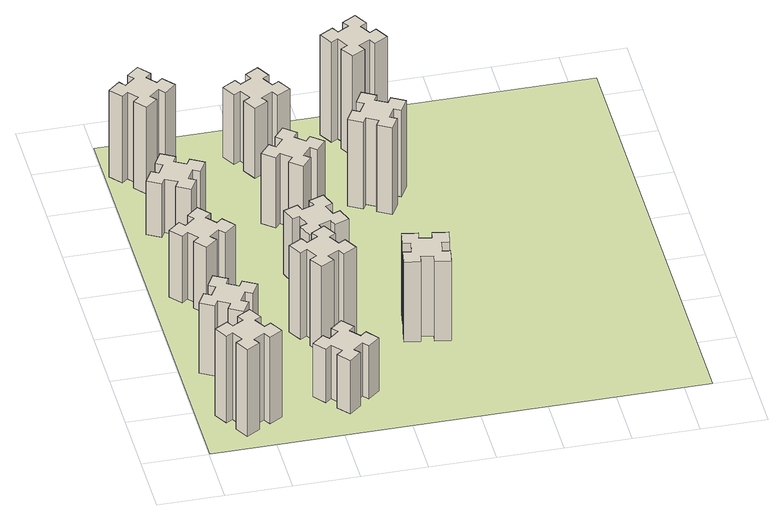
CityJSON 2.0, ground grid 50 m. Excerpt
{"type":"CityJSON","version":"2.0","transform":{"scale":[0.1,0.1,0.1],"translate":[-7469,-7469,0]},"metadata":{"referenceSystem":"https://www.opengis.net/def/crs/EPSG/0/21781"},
"CityObjects":{
"building1":{"type":"Building","attributes":{"class":"1000","function":"1000","usage":"1000","yearOfConstruction":2016,"roofType":"1000","measuredHeight":78,"storeysAboveGround":30,"storeysBelowGround":0},"geometry":[{"type":"Solid","lod":"1","boundaries":[[[[0,1,2,3,4,5,6,7,8,9,10,11,12,13,14,15,16,17,18,19]],[[17,16,20,21]],[[16,15,22,20]],[[15,14,23,22]],[[14,13,24,23]],[[13,12,25,24]],[[12,11,26,25]],[[11,10,27,26]],[[10,9,28,27]],[[9,8,29,28]],[[8,7,30,29]],[[7,6,31,30]],[[6,5,32,31]],[[5,4,33,32]],[[4,3,34,33]],[[3,2,35,34]],[[2,1,36,35]],[[1,0,37,36]],[[0,19,38,37]],[[19,18,39,38]],[[18,17,21,39]],[[24,25,26,27,28,29,30,31,32,33,34,35,36,37,38,39,21,20,22,23]]]]}]},
"building2":{"type":"Building","attributes":{"class":"1000","function":"1000","usage":"1000","yearOfConstruction":2016,"roofType":"1000","measuredHeight":63,"storeysAboveGround":30,"storeysBelowGround":0},"geometry":[{"type":"Solid","lod":"1","boundaries":[[[[40,41,42,43,44,45,46,47,48,49,50,51,52,53,54,55,56,57,58,59]],[[57,56,60,61]],[[56,55,62,60]],[[55,54,63,62]],[[54,53,64,63]],[[53,52,65,64]],[[52,51,66,65]],[[51,50,67,66]],[[50,49,68,67]],[[49,48,69,68]],[[48,47,70,69]],[[47,46,71,70]],[[46,45,72,71]],[[45,44,73,72]],[[44,43,74,73]],[[43,42,75,74]],[[42,41,76,75]],[[41,40,77,76]],[[40,59,78,77]],[[59,58,79,78]],[[58,57,61,79]],[[64,65,66,67,68,69,70,71,72,73,74,75,76,77,78,79,61,60,62,63]]]]}]},
"building3":{"type":"Building","attributes":{"class":"1000","function":"1000","usage":"1000","yearOfConstruction":2016,"roofType":"1000","measuredHeight":60,"storeysAboveGround":30,"storeysBelowGround":0},"geometry":[{"type":"Solid","lod":"1","boundaries":[[[[80,81,82,83,84,85,86,87,88,89,90,91,92,93,94,95,96,97,98,99]],[[97,96,100,101]],[[96,95,102,100]],[[95,94,103,102]],[[94,93,104,103]],[[93,92,105,104]],[[92,91,106,105]],[[91,90,107,106]],[[90,89,108,107]],[[89,88,109,108]],[[88,87,110,109]],[[87,86,111,110]],[[86,85,112,111]],[[85,84,113,112]],[[84,83,114,113]],[[83,82,115,114]],[[82,81,116,115]],[[81,80,117,116]],[[80,99,118,117]],[[99,98,119,118]],[[98,97,101,119]],[[104,105,106,107,108,109,110,111,112,113,114,115,116,117,118,119,101,100,102,103]]]]}]},
"building4":{"type":"Building","attributes":{"class":"1000","function":"1000","usage":"1000","yearOfConstruction":2016,"roofType":"1000","measuredHeight":48,"storeysAboveGround":30,"storeysBelowGround":0},"geometry":[{"type":"Solid","lod":"1","boundaries":[[[[120,121,122,123,124,125,126,127,128,129,130,131,132,133,134,135,136,137,138,139]],[[137,136,140,141]],[[136,135,142,140]],[[135,134,143,142]],[[134,133,144,143]],[[133,132,145,144]],[[132,131,146,145]],[[131,130,147,146]],[[130,129,148,147]],[[129,128,149,148]],[[128,127,150,149]],[[127,126,151,150]],[[126,125,152,151]],[[125,124,153,152]],[[124,123,154,153]],[[123,122,155,154]],[[122,121,156,155]],[[121,120,157,156]],[[120,139,158,157]],[[139,138,159,158]],[[138,137,141,159]],[[144,145,146,147,148,149,150,151,152,153,154,155,156,157,158,159,141,140,142,143]]]]}]},
"building5":{"type":"Building","attributes":{"class":"1000","function":"1000","usage":"1000","yearOfConstruction":2016,"roofType":"1000","measuredHeight":48,"storeysAboveGround":30,"storeysBelowGround":0},"geometry":[{"type":"Solid","lod":"1","boundaries":[[[[160,161,162,163,164,165,166,167,168,169,170,171,172,173,174,175,176,177,178,179]],[[177,176,180,181]],[[176,175,182,180]],[[175,174,183,182]],[[174,173,184,183]],[[173,172,185,184]],[[172,171,186,185]],[[171,170,187,186]],[[170,169,188,187]],[[169,168,189,188]],[[168,167,190,189]],[[167,166,191,190]],[[166,165,192,191]],[[165,164,193,192]],[[164,163,194,193]],[[163,162,195,194]],[[162,161,196,195]],[[161,160,197,196]],[[160,179,198,197]],[[179,178,199,198]],[[178,177,181,199]],[[184,185,186,187,188,189,190,191,192,193,194,195,196,197,198,199,181,180,182,183]]]]}]},
"building6":{"type":"Building","attributes":{"class":"1000","function":"1000","usage":"1000","yearOfConstruction":2016,"roofType":"1000","measuredHeight":78,"storeysAboveGround":30,"storeysBelowGround":0},"geometry":[{"type":"Solid","lod":"1","boundaries":[[[[200,201,202,203,204,205,206,207,208,209,210,211,212,213,214,215,216,217,218,219]],[[217,216,220,221]],[[216,215,222,220]],[[215,214,223,222]],[[214,213,224,223]],[[213,212,225,224]],[[212,211,226,225]],[[211,210,227,226]],[[210,209,228,227]],[[209,208,229,228]],[[208,207,230,229]],[[207,206,231,230]],[[206,205,232,231]],[[205,204,233,232]],[[204,203,234,233]],[[203,202,235,234]],[[202,201,236,235]],[[201,200,237,236]],[[200,219,238,237]],[[219,218,239,238]],[[218,217,221,239]],[[224,225,226,227,228,229,230,231,232,233,234,235,236,237,238,239,221,220,222,223]]]]}]},
"building7":{"type":"Building","attributes":{"class":"1000","function":"1000","usage":"1000","yearOfConstruction":2016,"roofType":"1000","measuredHeight":78,"storeysAboveGround":30,"storeysBelowGround":0},"geometry":[{"type":"Solid","lod":"1","boundaries":[[[[240,241,242,243,244,245,246,247,248,249,250,251,252,253,254,255,256,257,258,259]],[[257,256,260,261]],[[256,255,262,260]],[[255,254,263,262]],[[254,253,264,263]],[[253,252,265,264]],[[252,251,266,265]],[[251,250,267,266]],[[250,249,268,267]],[[249,248,269,268]],[[248,247,270,269]],[[247,246,271,270]],[[246,245,272,271]],[[245,244,273,272]],[[244,243,274,273]],[[243,242,275,274]],[[242,241,276,275]],[[241,240,277,276]],[[240,259,278,277]],[[259,258,279,278]],[[258,257,261,279]],[[264,265,266,267,268,269,270,271,272,273,274,275,276,277,278,279,261,260,262,263]]]]}]},
"building8":{"type":"Building","attributes":{"class":"1000","function":"1000","usage":"1000","yearOfConstruction":2016,"roofType":"1000","measuredHeight":57,"storeysAboveGround":30,"storeysBelowGround":0},"geometry":[{"type":"Solid","lod":"1","boundaries":[[[[280,281,282,283,284,285,286,287,288,289,290,291,292,293,294,295,296,297,298,299]],[[297,296,300,301]],[[296,295,302,300]],[[295,294,303,302]],[[294,293,304,303]],[[293,292,305,304]],[[292,291,306,305]],[[291,290,307,306]],[[290,289,308,307]],[[289,288,309,308]],[[288,287,310,309]],[[287,286,311,310]],[[286,285,312,311]],[[285,284,313,312]],[[284,283,314,313]],[[283,282,315,314]],[[282,281,316,315]],[[281,280,317,316]],[[280,299,318,317]],[[299,298,319,318]],[[298,297,301,319]],[[304,305,306,307,308,309,310,311,312,313,314,315,316,317,318,319,301,300,302,303]]]]}]},
"building9":{"type":"Building","attributes":{"class":"1000","function":"1000","usage":"1000","yearOfConstruction":2016,"roofType":"1000","measuredHeight":63,"storeysAboveGround":30,"storeysBelowGround":0},"geometry":[{"type":"Solid","lod":"1","boundaries":[[[[320,321,322,323,324,325,326,327,328,329,330,331,332,333,334,335,336,337,338,339]],[[337,336,340,341]],[[336,335,342,340]],[[335,334,343,342]],[[334,333,344,343]],[[333,332,345,344]],[[332,331,346,345]],[[331,330,347,346]],[[330,329,348,347]],[[329,328,349,348]],[[328,327,350,349]],[[327,326,351,350]],[[326,325,352,351]],[[325,324,353,352]],[[324,323,354,353]],[[323,322,355,354]],[[322,321,356,355]],[[321,320,357,356]],[[320,339,358,357]],[[339,338,359,358]],[[338,337,341,359]],[[344,345,346,347,348,349,350,351,352,353,354,355,356,357,358,359,341,340,342,343]]]]}]},
"building10":{"type":"Building","attributes":{"class":"1000","function":"1000","usage":"1000","yearOfConstruction":2016,"roofType":"1000","measuredHeight":63,"storeysAboveGround":30,"storeysBelowGround":0},"geometry":[{"type":"Solid","lod":"1","boundaries":[[[[360,361,362,363,364,365,366,367,368,369,370,371,372,373,374,375,376,377,378,379]],[[377,376,380,381]],[[376,375,382,380]],[[375,374,383,382]],[[374,373,384,383]],[[373,372,385,384]],[[372,371,386,385]],[[371,370,387,386]],[[370,369,388,387]],[[369,368,389,388]],[[368,367,390,389]],[[367,366,391,390]],[[366,365,392,391]],[[365,364,393,392]],[[364,363,394,393]],[[363,362,395,394]],[[362,361,396,395]],[[361,360,397,396]],[[360,379,398,397]],[[379,378,399,398]],[[378,377,381,399]],[[384,385,386,387,388,389,390,391,392,393,394,395,396,397,398,399,381,380,382,383]]]]}]},
"building11":{"type":"Building","attributes":{"class":"1000","function":"1000","usage":"1000","yearOfConstruction":2016,"roofType":"1000","measuredHeight":72,"storeysAboveGround":30,"storeysBelowGround":0},"geometry":[{"type":"Solid","lod":"1","boundaries":[[[[400,401,402,403,404,405,406,407,408,409,410,411,412,413,414,415,416,417,418,419]],[[417,416,420,421]],[[416,415,422,420]],[[415,414,423,422]],[[414,413,424,423]],[[413,412,425,424]],[[412,411,426,425]],[[411,410,427,426]],[[410,409,428,427]],[[409,408,429,428]],[[408,407,430,429]],[[407,406,431,430]],[[406,405,432,431]],[[405,404,433,432]],[[404,403,434,433]],[[403,402,435,434]],[[402,401,436,435]],[[401,400,437,436]],[[400,419,438,437]],[[419,418,439,438]],[[418,417,421,439]],[[424,425,426,427,428,429,430,431,432,433,434,435,436,437,438,439,421,420,422,423]]]]}]},
"building12":{"type":"Building","attributes":{"class":"1000","function":"1000","usage":"1000","yearOfConstruction":2016,"roofType":"1000","measuredHeight":78,"storeysAboveGround":30,"storeysBelowGround":0},"geometry":[{"type":"Solid","lod":"1","boundaries":[[[[440,441,442,443,444,445,446,447,448,449,450,451,452,453,454,455,456,457,458,459]],[[457,456,460,461]],[[456,455,462,460]],[[455,454,463,462]],[[454,453,464,463]],[[453,452,465,464]],[[452,451,466,465]],[[451,450,467,466]],[[450,449,468,467]],[[449,448,469,468]],[[448,447,470,469]],[[447,446,471,470]],[[446,445,472,471]],[[445,444,473,472]],[[444,443,474,473]],[[443,442,475,474]],[[442,441,476,475]],[[441,440,477,476]],[[440,459,478,477]],[[459,458,479,478]],[[458,457,461,479]],[[464,465,466,467,468,469,470,471,472,473,474,475,476,477,478,479,461,460,462,463]]]]}]},
"building13":{"type":"Building","attributes":{"class":"1000","function":"1000","usage":"1000","yearOfConstruction":2016,"roofType":"1000","measuredHeight":90,"storeysAboveGround":30,"storeysBelowGround":0},"geometry":[{"type":"Solid","lod":"1","boundaries":[[[[480,481,482,483,484,485,486,487,488,489,490,491,492,493,494,495,496,497,498,499]],[[497,496,500,501]],[[496,495,502,500]],[[495,494,503,502]],[[494,493,504,503]],[[493,492,505,504]],[[492,491,506,505]],[[491,490,507,506]],[[490,489,508,507]],[[489,488,509,508]],[[488,487,510,509]],[[487,486,511,510]],[[486,485,512,511]],[[485,484,513,512]],[[484,483,514,513]],[[483,482,515,514]],[[482,481,516,515]],[[481,480,517,516]],[[480,499,518,517]],[[499,498,519,518]],[[498,497,501,519]],[[504,505,506,507,508,509,510,511,512,513,514,515,516,517,518,519,501,500,502,503]]]]}]},
"landuse1":{"type":"LandUse","attributes":{"name":"plot1","function":"1010"},"geometry":[{"type":"MultiSurface","lod":"1","boundaries":[[[520,521,522,523]]]}]}
},
"vertices":[
[364,496,0],[277,446,0],[247,498,0],[143,438,0],[203,334,0],[255,364,0],[305,277,0],[253,247,0],[313,143,0],[417,203,0],[387,255,0],[474,305,0],[504,253,0],[608,313,0],[548,417,0],[496,387,0],[446,474,0],[498,504,0],[438,608,0],[334,548,0],[446,474,780],[498,504,780],[496,387,780],[548,417,780],[608,313,780],[504,253,780],[474,305,780],[387,255,780],[417,203,780],[313,143,780],[253,247,780],[305,277,780],[255,364,780],[203,334,780],[143,438,780],[247,498,780],[277,446,780],[364,496,780],[334,548,780],[438,608,780],
[474,1086,0],[387,1136,0],[417,1188,0],[313,1248,0],[253,1144,0],[305,1114,0],[255,1027,0],[203,1057,0],[143,953,0],[247,893,0],[277,945,0],[364,895,0],[334,843,0],[438,783,0],[498,887,0],[446,917,0],[496,1004,0],[548,974,0],[608,1078,0],[504,1138,0],[496,1004,630],[548,974,630],[446,917,630],[498,887,630],[438,783,630],[334,843,630],[364,895,630],[277,945,630],[247,893,630],[143,953,630],[203,1057,630],[255,1027,630],[305,1114,630],[253,1144,630],[313,1248,630],[417,1188,630],[387,1136,630],[474,1086,630],[504,1138,630],[608,1078,630],
[259,1823,0],[323,1746,0],[277,1708,0],[354,1616,0],[446,1693,0],[408,1739,0],[484,1803,0],[523,1757,0],[615,1834,0],[538,1926,0],[492,1888,0],[427,1964,0],[473,2003,0],[396,2095,0],[304,2018,0],[343,1972,0],[266,1907,0],[228,1953,0],[136,1876,0],[213,1784,0],[266,1907,600],[228,1953,600],[343,1972,600],[304,2018,600],[396,2095,600],[473,2003,600],[427,1964,600],[492,1888,600],[538,1926,600],[615,1834,600],[523,1757,600],[484,1803,600],[408,1739,600],[446,1693,600],[354,1616,600],[277,1708,600],[323,1746,600],[259,1823,600],[213,1784,600],[136,1876,600],
[277,2625,0],[364,2575,0],[334,2523,0],[438,2463,0],[498,2567,0],[446,2597,0],[496,2684,0],[548,2654,0],[608,2758,0],[504,2818,0],[474,2766,0],[387,2816,0],[417,2868,0],[313,2928,0],[253,2824,0],[305,2794,0],[255,2707,0],[203,2737,0],[143,2633,0],[247,2573,0],[255,2707,480],[203,2737,480],[305,2794,480],[253,2824,480],[313,2928,480],[417,2868,480],[387,2816,480],[474,2766,480],[504,2818,480],[608,2758,480],[548,2654,480],[496,2684,480],[446,2597,480],[498,2567,480],[438,2463,480],[334,2523,480],[364,2575,480],[277,2625,480],[247,2573,480],[143,2633,480],
[1232,508,0],[1167,584,0],[1213,623,0],[1136,715,0],[1044,638,0],[1083,592,0],[1006,527,0],[968,573,0],[876,496,0],[953,404,0],[999,443,0],[1063,366,0],[1017,328,0],[1094,236,0],[1186,313,0],[1148,359,0],[1224,423,0],[1263,377,0],[1355,454,0],[1278,546,0],[1224,423,480],[1263,377,480],[1148,359,480],[1186,313,480],[1094,236,480],[1017,328,480],[1063,366,480],[999,443,480],[953,404,480],[876,496,480],[968,573,480],[1006,527,480],[1083,592,480],[1044,638,480],[1136,715,480],[1213,623,480],[1167,584,480],[1232,508,480],[1278,546,480],[1355,454,480],
[308,3219,0],[384,3283,0],[423,3237,0],[515,3314,0],[438,3406,0],[392,3368,0],[327,3444,0],[373,3483,0],[296,3575,0],[204,3498,0],[243,3452,0],[166,3387,0],[128,3433,0],[36,3356,0],[113,3264,0],[159,3303,0],[223,3226,0],[177,3188,0],[254,3096,0],[346,3173,0],[223,3226,780],[177,3188,780],[159,3303,780],[113,3264,780],[36,3356,780],[128,3433,780],[166,3387,780],[243,3452,780],[204,3498,780],[296,3575,780],[373,3483,780],[327,3444,780],[392,3368,780],[438,3406,780],[515,3314,780],[423,3237,780],[384,3283,780],[308,3219,780],[346,3173,780],[254,3096,780],
[1236,1227,0],[1186,1314,0],[1238,1344,0],[1178,1448,0],[1074,1388,0],[1104,1336,0],[1017,1286,0],[987,1338,0],[883,1278,0],[943,1174,0],[995,1204,0],[1045,1117,0],[993,1087,0],[1053,983,0],[1157,1043,0],[1127,1095,0],[1214,1145,0],[1244,1093,0],[1348,1153,0],[1288,1257,0],[1214,1145,780],[1244,1093,780],[1127,1095,780],[1157,1043,780],[1053,983,780],[993,1087,780],[1045,1117,780],[995,1204,780],[943,1174,780],[883,1278,780],[987,1338,780],[1017,1286,780],[1104,1336,780],[1074,1388,780],[1178,1448,780],[1238,1344,780],[1186,1314,780],[1236,1227,780],[1288,1257,780],[1348,1153,780],
[1336,1846,0],[1302,1940,0],[1358,1960,0],[1317,2073,0],[1204,2032,0],[1225,1976,0],[1131,1942,0],[1110,1998,0],[997,1957,0],[1039,1844,0],[1095,1865,0],[1129,1771,0],[1073,1750,0],[1114,1637,0],[1227,1679,0],[1206,1735,0],[1300,1769,0],[1320,1713,0],[1433,1754,0],[1392,1867,0],[1300,1769,570],[1320,1713,570],[1206,1735,570],[1227,1679,570],[1114,1637,570],[1073,1750,570],[1129,1771,570],[1095,1865,570],[1039,1844,570],[997,1957,570],[1110,1998,570],[1131,1942,570],[1225,1976,570],[1204,2032,570],[1317,2073,570],[1358,1960,570],[1302,1940,570],[1336,1846,570],[1392,1867,570],[1433,1754,570],
[1267,2486,0],[1332,2563,0],[1378,2524,0],[1455,2616,0],[1363,2693,0],[1324,2647,0],[1248,2712,0],[1286,2758,0],[1194,2835,0],[1117,2743,0],[1163,2704,0],[1099,2628,0],[1053,2666,0],[976,2574,0],[1068,2497,0],[1106,2543,0],[1183,2479,0],[1144,2433,0],[1236,2356,0],[1313,2448,0],[1183,2479,630],[1144,2433,630],[1106,2543,630],[1068,2497,630],[976,2574,630],[1053,2666,630],[1099,2628,630],[1163,2704,630],[1117,2743,630],[1194,2835,630],[1286,2758,630],[1248,2712,630],[1324,2647,630],[1363,2693,630],[1455,2616,630],[1378,2524,630],[1332,2563,630],[1267,2486,630],[1313,2448,630],[1236,2356,630],
[1104,3456,0],[1017,3406,0],[987,3458,0],[883,3398,0],[943,3294,0],[995,3324,0],[1045,3237,0],[993,3207,0],[1053,3103,0],[1157,3163,0],[1127,3215,0],[1214,3265,0],[1244,3213,0],[1348,3273,0],[1288,3377,0],[1236,3347,0],[1186,3434,0],[1238,3464,0],[1178,3568,0],[1074,3508,0],[1186,3434,630],[1238,3464,630],[1236,3347,630],[1288,3377,630],[1348,3273,630],[1244,3213,630],[1214,3265,630],[1127,3215,630],[1157,3163,630],[1053,3103,630],[993,3207,630],[1045,3237,630],[995,3324,630],[943,3294,630],[883,3398,630],[987,3458,630],[1017,3406,630],[1104,3456,630],[1074,3508,630],[1178,3568,630],
[1924,1215,0],[1825,1232,0],[1836,1291,0],[1717,1312,0],[1697,1194,0],[1756,1184,0],[1738,1085,0],[1679,1096,0],[1658,977,0],[1777,957,0],[1787,1016,0],[1885,998,0],[1875,939,0],[1993,918,0],[2014,1037,0],[1955,1047,0],[1972,1145,0],[2031,1135,0],[2052,1253,0],[1934,1274,0],[1972,1145,720],[2031,1135,720],[1955,1047,720],[2014,1037,720],[1993,918,720],[1875,939,720],[1885,998,720],[1787,1016,720],[1777,957,720],[1658,977,720],[1679,1096,720],[1738,1085,720],[1756,1184,720],[1697,1194,720],[1717,1312,720],[1836,1291,720],[1825,1232,720],[1924,1215,720],[1934,1274,720],[2052,1253,720],
[1926,2597,0],[1976,2684,0],[2028,2654,0],[2088,2758,0],[1984,2818,0],[1954,2766,0],[1867,2816,0],[1897,2868,0],[1793,2928,0],[1733,2824,0],[1785,2794,0],[1735,2707,0],[1683,2737,0],[1623,2633,0],[1727,2573,0],[1757,2625,0],[1844,2575,0],[1814,2523,0],[1918,2463,0],[1978,2567,0],[1844,2575,780],[1814,2523,780],[1757,2625,780],[1727,2573,780],[1623,2633,780],[1683,2737,780],[1735,2707,780],[1785,2794,780],[1733,2824,780],[1793,2928,780],[1897,2868,780],[1867,2816,780],[1954,2766,780],[1984,2818,780],[2088,2758,780],[2028,2654,780],[1976,2684,780],[1926,2597,780],[1978,2567,780],[1918,2463,780],
[1844,3556,0],[1757,3506,0],[1727,3558,0],[1623,3498,0],[1683,3394,0],[1735,3424,0],[1785,3337,0],[1733,3307,0],[1793,3203,0],[1897,3263,0],[1867,3315,0],[1954,3365,0],[1984,3313,0],[2088,3373,0],[2028,3477,0],[1976,3447,0],[1926,3534,0],[1978,3564,0],[1918,3668,0],[1814,3608,0],[1926,3534,900],[1978,3564,900],[1976,3447,900],[2028,3477,900],[2088,3373,900],[1984,3313,900],[1954,3365,900],[1867,3315,900],[1897,3263,900],[1793,3203,900],[1733,3307,900],[1785,3337,900],[1735,3424,900],[1683,3394,900],[1623,3498,900],[1727,3558,900],[1757,3506,900],[1844,3556,900],[1814,3608,900],[1918,3668,900],
[5,3705,0],[3705,3705,0],[3705,5,0],[5,5,0]
]}
